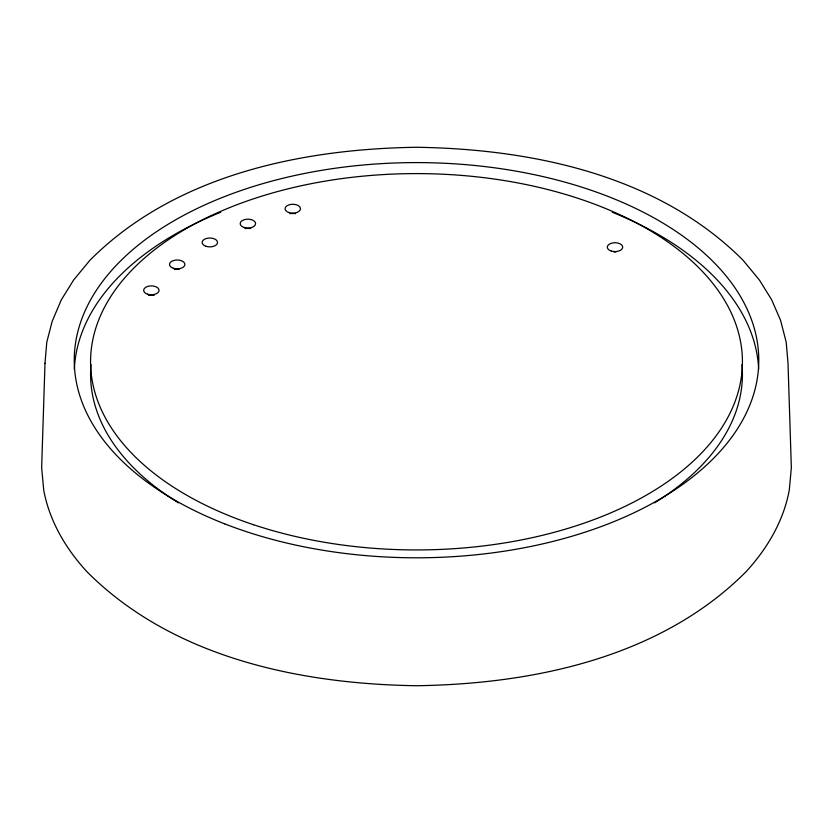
<?xml version="1.0" encoding="UTF-8"?>
<svg xmlns="http://www.w3.org/2000/svg" width="833" height="833" viewBox="0 0 833 833"><rect width="100%" height="100%" fill="white"/><g stroke="black" fill="none" stroke-linecap="round" stroke-linejoin="round"><path stroke-width="1.25" d="M741.984 364.562A325.922 188.164 0 0 1 654.509 502.882M178.491 502.882A325.922 188.164 0 0 1 91.016 364.562M148.503 295.299A13.463 7.768 0 0 1 154.23 295.299M174.336 269.403A13.463 7.768 0 0 1 179.116 269.298M245.037 228.575A13.463 7.768 0 0 1 250.764 228.575M289.915 213.665A13.463 7.768 0 0 1 295.632 213.665M614.046 251.972A13.463 7.768 0 0 1 615.972 251.972M74.345 369.196A342.269 197.608 0 0 1 220.703 212.248M612.297 212.248A342.269 197.608 0 0 1 758.655 369.196M44.992 363.261L41.65 467.667L43.722 490.085C49.314 520.615 65.432 548.083 86.143 570.834L86.871 571.657C172.306 657.435 299.38 684.008 416.5 685.726C533.62 684.008 660.694 657.435 746.129 571.657L746.857 570.834C767.568 548.083 783.686 520.615 789.278 490.085L791.35 467.667L788.008 363.261L786.217 342.238L780.552 320.278L771.702 299.87L759.425 280.075L743.109 260.302C658.466 175.305 532.547 148.972 416.5 147.274C300.453 148.972 174.534 175.305 89.891 260.302L73.575 280.075L61.298 299.87L52.135 321.413L46.783 342.238L44.992 363.261M253.544 524.728A325.922 188.164 0 0 0 742.422 361.772A325.922 188.164 0 0 0 253.544 198.806A325.922 188.164 0 0 0 253.544 524.728M147.524 294.184A7.695 4.436 0 0 0 159.061 290.332A7.695 4.436 0 0 0 147.524 286.49A7.695 4.436 0 0 0 147.524 294.184M173.358 268.278A7.695 4.436 0 0 0 184.895 264.436A7.695 4.436 0 0 0 173.358 260.583A7.695 4.436 0 0 0 173.358 268.278M205.99 246.297A7.695 4.436 0 0 0 217.528 242.455A7.695 4.436 0 0 0 205.99 238.602A7.695 4.436 0 0 0 205.99 246.297M244.059 227.461A7.695 4.436 0 0 0 255.596 223.608A7.695 4.436 0 0 0 244.059 219.766A7.695 4.436 0 0 0 244.059 227.461M288.926 212.54A7.695 4.436 0 0 0 300.463 208.698A7.695 4.436 0 0 0 288.926 204.856A7.695 4.436 0 0 0 288.926 212.54M611.162 251.004A7.695 4.436 0 0 0 622.699 247.162A7.695 4.436 0 0 0 611.162 243.319A7.695 4.436 0 0 0 611.162 251.004M224.66 523.842A342.269 197.608 0 0 0 757.895 374.298A342.269 197.608 0 0 0 266.945 182.458A342.269 197.608 0 0 0 224.66 523.842"/></g></svg>
